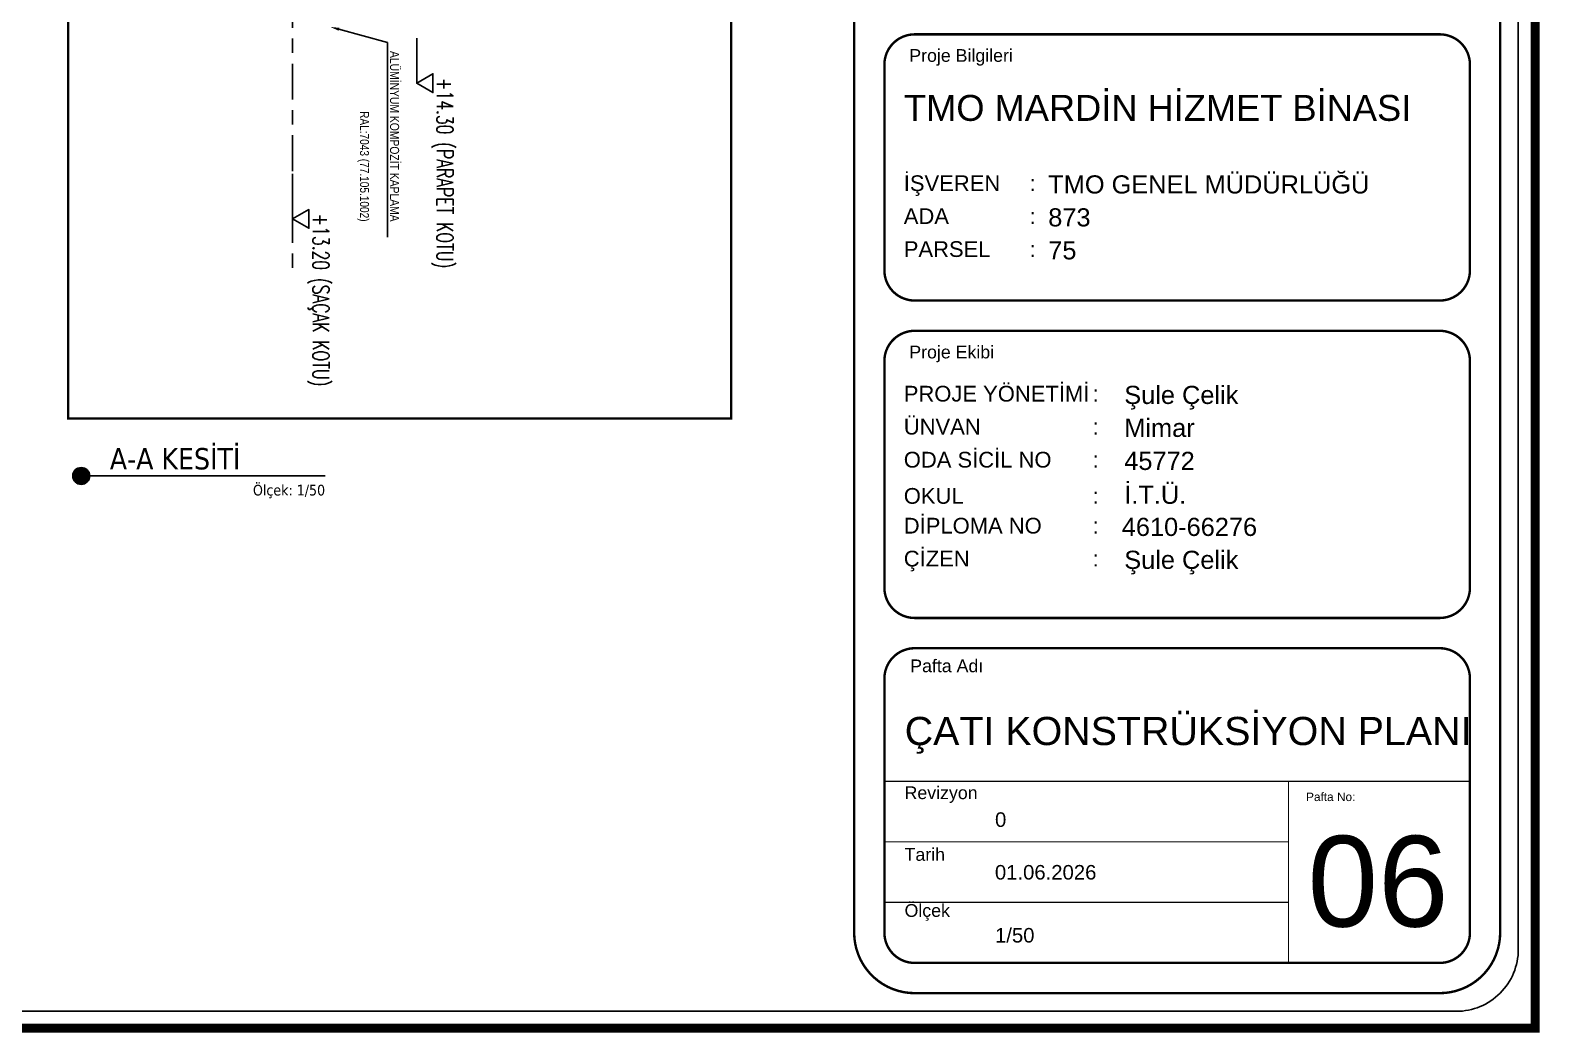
# Model space of a CAD drawing. Header units: inches. Extents: x 21 to 32698, y 13 to 3712.
# Drawn here: x 25263 to 26602, y 13 to 902 of the extents above; entities that cross this region are included whole.
import ezdxf
from ezdxf import colors
from ezdxf.entities.mleader import LeaderData, LeaderLine
from ezdxf.enums import TextEntityAlignment as Align
from ezdxf.math import Vec2, Vec3

# ---------------------------------------------------------------- set-up
doc = ezdxf.new("R2010")
doc.units = ezdxf.units.IN
doc.header["$MEASUREMENT"] = 0
doc.linetypes.add('Centre', pattern=[3.175, 0.635, -0.47625, 1.5875, -0.47625])
for name, color, linetype, lineweight in [('Z_MİM_-KM-DETL-TEXT', 8, 'Continuous', 25), ('Z_MİM_-KM-FLOR-LEVL-1', 8, 'Continuous', 25), ('Z_MİM_-KM-FLOR-LEVL-2', 8, 'Centre', 25), ('Z_MİM_-KM-Pafta', 8, 'Continuous', 25), ('Z_MİM_-KM-TEXT-SYMB', 8, 'Continuous', 25), ('Z_MİM_00', 8, 'Continuous', 25), ('Z_MİM__BM_Pafta', 8, 'Continuous', 25)]:
    doc.layers.add(name, color=color, linetype=linetype, lineweight=lineweight)
doc.styles.add('Arial Narrow', font='ARIALN.TTF', dxfattribs={"height": 8})
doc.styles.add('STYLE1', font='arial.ttf', dxfattribs={"height": 1})
doc.styles.add('Tahoma', font='tahoma.ttf')
doc.styles.add('TEXT 1 romans', font='romans.shx', dxfattribs={"width": 0.7})

# ---------------------------------------------------------------- blocks, each defined once
blk = doc.blocks.new('*U10')
at = {"layer": 'Z_MİM_-KM-Pafta', "ltscale": 0.5, "const_width": 8}
blk.add_lwpolyline([(15, 3690), (6335, 3690), (6335, 0), (15, 0)], close=True, dxfattribs=at)
at = {"layer": 'Z_MİM_-KM-Pafta', "ltscale": 0.5}
blk.add_lwpolyline([(203.7, 3675), (6265, 3675, -0.414214), (6320, 3620), (6320, 70, -0.414214), (6265, 15), (85, 15, -0.414214), (30, 70), (30, 3499.6)], format="xyb", dxfattribs=at)
at = {"layer": 'Z_MİM_-KM-Pafta', "const_width": 2.15}
for points in [[(5784.8, 31.1), (6250.3, 31.1, 0.414214), (6303.9, 84.7), (6303.9, 3604.2, 0.414214), (6250.3, 3657.8), (5784.8, 3657.8, 0.414214), (5731.1, 3604.2), (5731.1, 84.7, 0.414214)], [(5784.8, 645.1), (6250.3, 645.1, 0.414214), (6277.1, 671.9), (6277.1, 854.3, 0.414214), (6250.3, 881.1), (5784.8, 881.1, 0.414214), (5757.9, 854.3), (5757.9, 671.9, 0.414214)], [(5784.8, 363.7), (6250.3, 363.7, 0.414214), (6277.1, 390.5), (6277.1, 591.4, 0.414214), (6250.3, 618.3), (5784.8, 618.3, 0.414214), (5757.9, 591.4), (5757.9, 390.5, 0.414214)], [(5784.8, 57.9), (6250.3, 57.9, 0.414214), (6277.1, 84.7), (6277.1, 310, 0.414214), (6250.3, 336.9), (5784.8, 336.9, 0.414214), (5757.9, 310), (5757.9, 84.7, 0.414214)]]:
    blk.add_lwpolyline(points, format="xyb", close=True, dxfattribs=at)
at = {"layer": 'Z_MİM_-KM-Pafta', "const_width": 1.07}
for points in [[(5757.9, 218.8), (6277.1, 218.8)], [(6116.2, 57.9), (6116.2, 218.8)], [(5757.9, 165.2), (6116.2, 165.2)], [(5757.9, 111.6), (6116.2, 111.6)]]:
    blk.add_lwpolyline(points, dxfattribs=at)
at = {"color": 7, "style": 'STYLE1'}
blk.add_attdef('00', (6133, 90.2), '', height=80.5, dxfattribs=at)
at = {"layer": 'Z_MİM_-KM-Pafta', "color": 7, "attachment_point": 1, "style": 'STYLE1'}
for s, insert, char_height in [('Proje Bilgileri', (5780, 868), 11.265), ('TMO MARDİN HİZMET BİNASI', (5775.3, 827.4), 23), ('İŞVEREN^I:', (5775.1, 756.1), 13.95), ('TMO GENEL MÜDÜRLÜĞÜ', (5903.2, 756.1), 16.093), ('ADA^I^I:', (5775.1, 726.9), 13.95), ('873', (5903.2, 726.9), 16.09), ('PARSEL^I:', (5775.1, 697.7), 13.95), ('75', (5903.2, 697.7), 16.09), ('Proje Ekibi', (5780, 605.1), 11.265), ('PROJE YÖNETİMİ^I:', (5775.1, 569.5), 13.947), ('Şule Çelik', (5970.6, 569.5), 16.09), ('ÜNVAN^I^I:', (5775.1, 540.3), 13.95), ('Mimar', (5970.6, 540.3), 16.09), ('ODA SİCİL NO^I:', (5775.1, 511), 13.947), ('45772', (5970.6, 511), 16.09), ('İ.T.Ü.', (5970.6, 481), 16.09), ('OKUL^I^I^I:', (5775.1, 478.9), 13.947), ('DİPLOMA NO^I:', (5775.1, 452.5), 13.947), ('4610-66276', (5968.4, 452.5), 16.09), ('ÇİZEN^I^I:', (5775.1, 423.3), 13.95), ('Şule Çelik', (5970.6, 423.3), 16.09), ('Pafta Adı', (5780.8, 326.9), 11.27), ('Revizyon', (5775.8, 214.4), 11.27), ('Pafta No:', (6131.8, 208.9), 7.51), ('Tarih', (5775.8, 159.7), 11.27), ('01.06.2026', (5855.9, 144.7), 12.87), ('Ölçek', (5775.8, 110), 11.27)]:
    blk.add_mtext_dynamic_manual_height_columns(s, width=975.002, gutter_width=100, heights=[0], dxfattribs=dict(at, insert=insert, char_height=char_height))
at = {"layer": 'Z_MİM_-KM-Pafta', "color": 7, "style": 'STYLE1'}
for tag, p, height in [('PAFTA_ADI', (5775.8, 251), 33), ('REVIZYON', (5855.9, 178.5), 12.9), ('OLCEK', (5855.9, 76), 12.9)]:
    blk.add_attdef(tag, p, '', height=height, dxfattribs=at)
blk = doc.blocks.new('*U15')
blk.add_lwpolyline([(-70.5, 0), (-30.5, 0), (-22.2, 14.4), (-38.8, 14.4), (-30.5, 0)])
at = {"color": 7, "style": 'TEXT 1 romans', "width": 0.7}
blk.add_attdef('+0.00', (-35.2, 17.9), '', height=14.4, dxfattribs=at)
blk = doc.blocks.new('*U72')
h = blk.add_hatch(color=256)
h.dxf.hatch_style = 1
edge = h.paths.add_edge_path()
edge.add_arc((0, 0), 5, 0, 360)
blk.add_line((0, 0), (144.16, 0.01))
blk.add_circle((0, 0), 5)
at = {"color": 7, "style": 'Tahoma', "flags": 8}
blk.add_attdef('VIEWNAME', text='', height=12.66, dxfattribs=at).set_placement((16.87, 0.11), align=Align.BOTTOM_LEFT)
blk.add_attdef('VPSCALE', text='', height=6.33, dxfattribs=at).set_placement((144.16, -5.15), align=Align.TOP_RIGHT)
blk = doc.blocks.new('*U46')
at = {"layer": 'Z_MİM_-KM-DETL-TEXT', "color": 7}
ml = blk.add_multileader_mtext('Standard', dxfattribs=at)
ml.set_content('\\pxt7.157,20;ALÜMİNYUM KOMPOZİT KAPLAMA {\\A1;\\fMicrosoft Sans Serif|b0|i0|c162|p34;\\W0.8;RAL:7043 (77.105.1002) }', color=7, style='Arial Narrow')
ml.set_leader_properties()
ml.build(insert=Vec2(0, 0))
ml.multileader.update_dxf_attribs({"text_left_attachment_type": 6, "text_right_attachment_type": 6, "dogleg_length": 5, "arrow_head_size": 8})
ctx = ml.context
ctx.base_point, ctx.char_height, ctx.arrow_head_size, ctx.landing_gap_size, ctx.plane_origin = Vec3(19.2, 50.7), 8, 8, 2.11, Vec3(165.7, -32.5)
ctx.left_attachment, ctx.right_attachment, ctx.text_align_type = 6, 6, 2
notes = []
notes.append((ctx, [(0, (1, 1, 0), (13.9, 50.7), (1, 0), 5.28, [(0, [(0, 0)], 0, [])])]))
ctx.mtext.insert, ctx.mtext.width, ctx.mtext.alignment, ctx.mtext.line_spacing_factor, ctx.mtext.flow_direction = Vec3(172.6, 61), 163.509, 3, 2, 5
for ctx, leaders in notes:
    for number, flags, end, landing, length, lines in leaders:
        leader = LeaderData()
        leader.index, (leader.has_last_leader_line, leader.has_dogleg_vector, leader.attachment_direction) = number, flags
        leader.last_leader_point, leader.dogleg_vector, leader.dogleg_length = Vec3(end), Vec3(landing), length
        for number, points, colour, breaks in lines:
            line = LeaderLine()
            line.index, line.vertices, line.color, line.breaks = number, Vec3.list(points), colors.encode_raw_color(colour), breaks
            leader.lines.append(line)
        ctx.leaders.append(leader)
blk = doc.blocks.new('-KM_Çatı A Kesiti')
blk.add_blockref('*U46', (1747.3, 33.4, 0))

msp = doc.modelspace()

# ---------------------------------------------------------------- linework, layer by layer
at = {"layer": 'Z_MİM_-KM-FLOR-LEVL-2', "ltscale": 20}
msp.add_line((25495.7, 2926.4), (25495.7, 682.9), dxfattribs=at)
at = {"layer": 'Z_MİM__BM_Pafta', "transparency": 33554687, "const_width": 2}
msp.add_lwpolyline([(25884.5, 3045.5), (25884.5, 557.7), (25296.8, 557.7), (25296.8, 3045.5)], close=True, dxfattribs=at)

# ---------------------------------------------------------------- block references
at = {"layer": 'Z_MİM_-KM-FLOR-LEVL-1', "rotation": 270}
for p, values in [((25605.7, 824.4), {'+0.00': '+14.30 (PARAPET KOTU)'}), ((25495.7, 704.1), {'+0.00': '+13.20 (SAÇAK KOTU)'})]:
    msp.add_blockref('*U15', p, dxfattribs=at).add_auto_attribs(values)
at = {"layer": 'Z_MİM_-KM-TEXT-SYMB'}
ref = msp.add_blockref('*U72', (25308.3, 506.7), dxfattribs=dict(at, xscale=1.5, yscale=1.5, zscale=1.5))
ref.add_attrib('VIEWNAME', 'A-A KESİTİ', dxfattribs={"layer": '0', "color": 7, "height": 18.98, "style": 'Tahoma'}).set_placement((25333.6, 506.8), align=Align.BOTTOM_LEFT)
ref.add_attrib('VPSCALE', 'Ölçek: 1/50', dxfattribs={"layer": '0', "color": 7, "height": 9.497, "style": 'Tahoma'}).set_placement((25524.5, 498.9), align=Align.TOP_RIGHT)
at = {"layer": 'Z_MİM_00'}
ref = msp.add_blockref('*U10', (20262.5, 17.1), dxfattribs=at)
ref.add_attrib('OLCEK', '1/50', (26118.5, 93.1), dxfattribs={"layer": 'Z_MİM_-KM-Pafta', "color": 7, "height": 12.87, "style": 'STYLE1'})
ref.add_attrib('REVIZYON', '0', (26118.5, 195.6), dxfattribs={"layer": 'Z_MİM_-KM-Pafta', "color": 7, "height": 12.9, "style": 'STYLE1'})
ref.add_attrib('PAFTA_ADI', 'ÇATI KONSTRÜKSİYON PLANI', (26038.4, 268.1), dxfattribs={"layer": 'Z_MİM_-KM-Pafta', "color": 7, "height": 25, "style": 'STYLE1'})
ref.add_attrib('00', '06', (26395.6, 107.2), dxfattribs={"layer": '0', "color": 7, "height": 80.47, "style": 'STYLE1'})
at = {"layer": 'Z_MİM_00', "rotation": 270}
msp.add_blockref('-KM_Çatı A Kesiti', (25495.7, 2652.1), dxfattribs=at)

doc.saveas('drawing.dxf')
